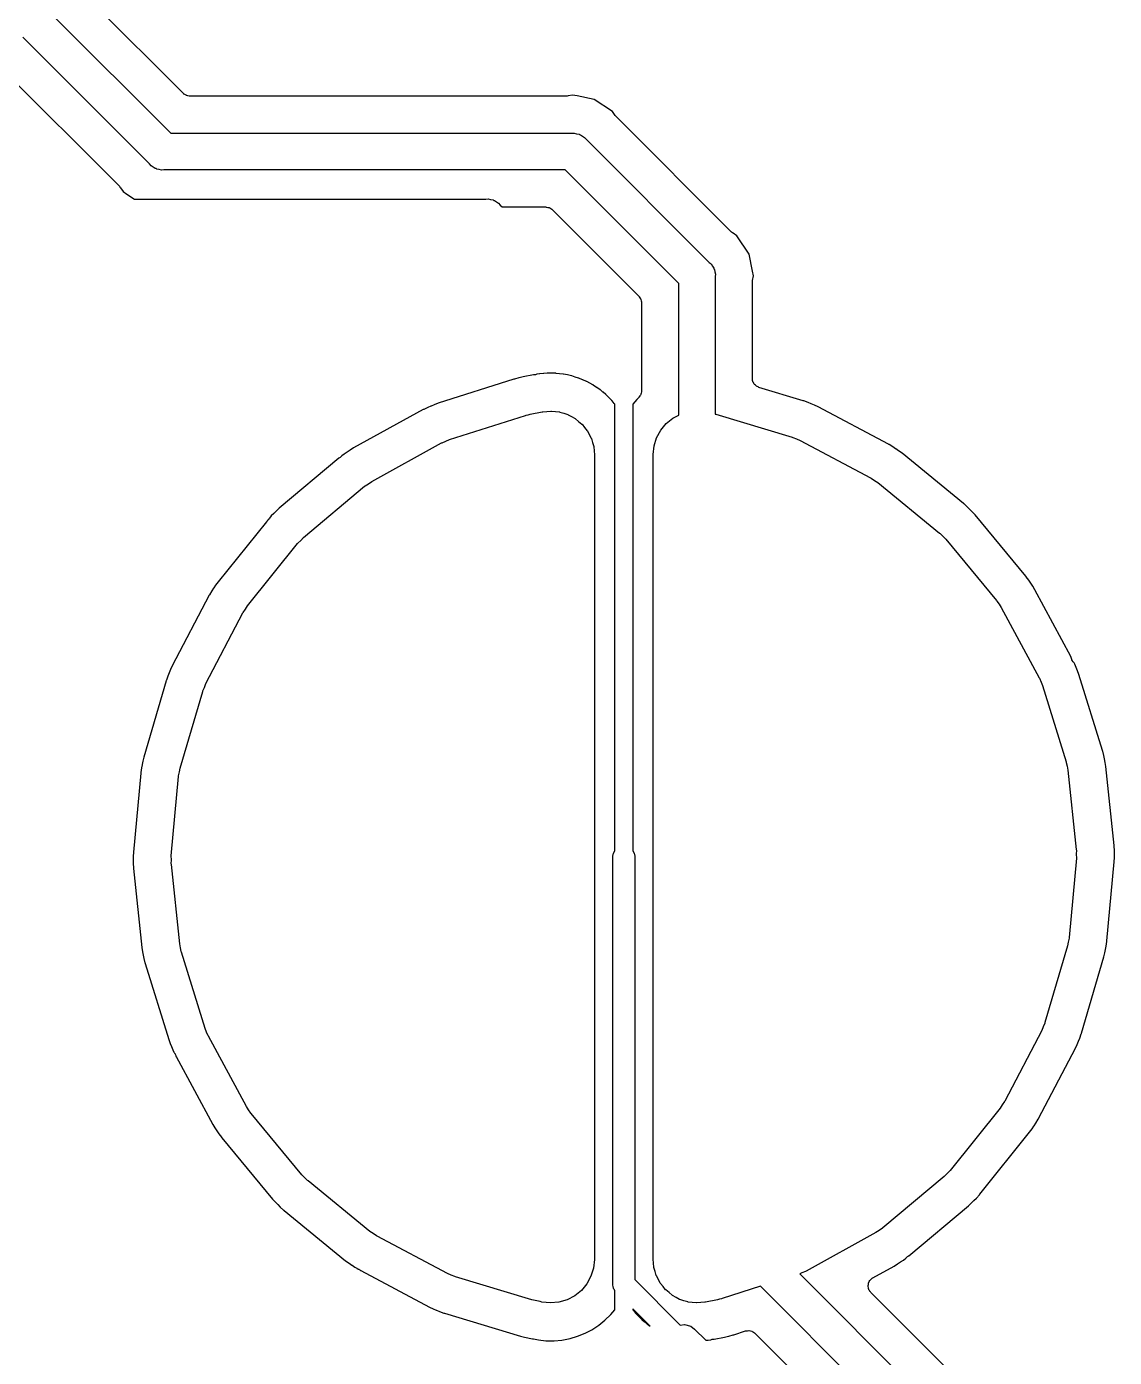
# Model space of a CAD drawing. Extents: x 40 to 174, y -137 to -40.
# Drawn here: x 121.53 to 136.41, y -114 to -95.79 of the extents above; entities that cross this region are included whole.
import ezdxf

# ---------------------------------------------------------------- set-up
doc = ezdxf.new("R2010")
doc.units = 0
doc.header["$MEASUREMENT"] = 0
doc.layers.add('BLACK', color=7, linetype='CONTINUOUS')

msp = doc.modelspace()

# ---------------------------------------------------------------- linework, layer by layer
at = {"layer": 'BLACK', "linetype": 'CONTINUOUS'}
for p, q in [((123.677, -96.7048), (122.445, -95.4732)), ((121.9, -95.6464), (123.504, -97.25)), ((123.216, -97.6691), (121.481, -95.9345)), ((121.176, -96.3476), (122.802, -97.9744)), ((123.681, -96.708), (123.677, -96.7048)), ((123.685, -96.7123), (123.681, -96.708)), ((123.699, -96.7206), (123.685, -96.7123)), ((123.713, -96.7301), (123.699, -96.7206)), ((123.718, -96.7315), (123.713, -96.7301)), ((123.723, -96.7343), (123.718, -96.7315)), ((123.739, -96.7372), (123.723, -96.7343)), ((123.756, -96.7415), (123.739, -96.7372)), ((123.761, -96.741), (123.756, -96.7415)), ((123.767, -96.742), (123.761, -96.741)), ((128.913, -96.742), (123.767, -96.742)), ((128.925, -96.7398), (128.913, -96.742)), ((128.938, -96.7396), (128.925, -96.7398)), ((129, -96.7272), (128.938, -96.7396)), ((129.062, -96.7396), (129, -96.7272)), ((129.296, -96.786), (129.062, -96.7396)), ((129.062, -96.7396), (129.062, -96.7396)), ((129.546, -96.9535), (129.296, -96.786)), ((129.582, -97.0064), (129.546, -96.9535)), ((129.59, -97.0154), (129.582, -97.0064)), ((129.598, -97.0256), (129.59, -97.0154)), ((131.174, -98.6024), (129.598, -97.0256)), ((123.504, -97.25), (128.989, -97.25)), ((128.989, -97.25), (129.022, -97.2471)), ((129.022, -97.2471), (129.054, -97.2557)), ((129.054, -97.2557), (129.087, -97.2615)), ((129.087, -97.2615), (129.096, -97.267)), ((129.096, -97.267), (129.107, -97.2699)), ((129.107, -97.2699), (129.134, -97.2889)), ((129.134, -97.2889), (129.163, -97.3055)), ((129.163, -97.3055), (129.184, -97.3309)), ((129.184, -97.3309), (130.869, -99.0155)), ((123.237, -97.6945), (123.216, -97.6691)), ((123.266, -97.711), (123.237, -97.6945)), ((123.293, -97.7301), (123.266, -97.711)), ((123.304, -97.733), (123.293, -97.7301)), ((123.313, -97.7385), (123.304, -97.733)), ((123.346, -97.7443), (123.313, -97.7385)), ((123.378, -97.7529), (123.346, -97.7443)), ((123.411, -97.75), (123.378, -97.7529)), ((128.896, -97.75), (123.411, -97.75)), ((130.45, -99.3036), (128.896, -97.75)), ((122.802, -97.9744), (122.81, -97.9846)), ((122.81, -97.9846), (122.818, -97.9936)), ((122.818, -97.9936), (122.854, -98.0465)), ((122.854, -98.0465), (122.906, -98.0818)), ((122.906, -98.0818), (122.906, -98.0818)), ((122.906, -98.0818), (123.008, -98.1497)), ((123.008, -98.1497), (123.008, -98.1497)), ((123.008, -98.1497), (123.008, -98.15)), ((123.008, -98.15), (127.814, -98.15)), ((127.814, -98.15), (127.847, -98.1471)), ((127.847, -98.1471), (127.879, -98.1557)), ((127.879, -98.1557), (127.912, -98.1615)), ((127.912, -98.1615), (127.921, -98.167)), ((127.921, -98.167), (127.932, -98.1699)), ((127.932, -98.1699), (127.959, -98.1889)), ((127.959, -98.1889), (127.988, -98.2055)), ((127.988, -98.2055), (128.009, -98.2309)), ((128.009, -98.2309), (128.037, -98.258)), ((128.037, -98.258), (128.633, -98.258)), ((128.633, -98.258), (128.639, -98.259)), ((128.639, -98.259), (128.644, -98.2585)), ((128.644, -98.2585), (128.661, -98.2628)), ((128.661, -98.2628), (128.677, -98.2657)), ((128.677, -98.2657), (128.682, -98.2685)), ((128.682, -98.2685), (128.687, -98.2699)), ((128.687, -98.2699), (128.701, -98.2794)), ((128.701, -98.2794), (128.715, -98.2877)), ((128.715, -98.2877), (128.719, -98.292)), ((128.719, -98.292), (128.723, -98.2952)), ((128.723, -98.2952), (129.905, -99.4768)), ((131.185, -98.6095), (131.174, -98.6024)), ((131.194, -98.6182), (131.185, -98.6095)), ((131.246, -98.6535), (131.194, -98.6182)), ((131.414, -98.9042), (131.246, -98.6535)), ((130.869, -99.0155), (130.894, -99.0368)), ((131.46, -99.1376), (131.414, -98.9042)), ((130.894, -99.0368), (130.911, -99.0655)), ((130.911, -99.0655), (130.93, -99.0927)), ((130.93, -99.0927), (130.933, -99.1035)), ((130.933, -99.1035), (130.939, -99.1132)), ((130.939, -99.1132), (130.944, -99.1458)), ((130.944, -99.1458), (130.953, -99.1779)), ((130.953, -99.1779), (130.95, -99.2109)), ((130.95, -99.2109), (130.95, -101.09)), ((131.473, -99.2), (131.46, -99.1376)), ((131.46, -99.1376), (131.46, -99.1376)), ((131.46, -99.2624), (131.473, -99.2)), ((130.45, -101.107), (130.45, -99.3036)), ((131.458, -99.2872), (131.46, -99.2749)), ((131.458, -100.605), (131.458, -99.2872)), ((131.46, -99.2749), (131.46, -99.2624)), ((129.905, -99.4768), (129.908, -99.4814)), ((129.908, -99.4814), (129.912, -99.4849)), ((129.912, -99.4849), (129.921, -99.4993)), ((129.921, -99.4993), (129.93, -99.5129)), ((129.93, -99.5129), (129.932, -99.5183)), ((129.932, -99.5183), (129.934, -99.5231)), ((129.934, -99.5231), (129.937, -99.5395)), ((129.937, -99.5395), (129.942, -99.5555)), ((129.942, -99.5555), (129.941, -99.5611)), ((129.941, -99.5611), (129.942, -99.5666)), ((129.942, -99.5666), (129.942, -100.775)), ((128.198, -100.614), (127.161, -100.943)), ((128.202, -100.613), (128.198, -100.614)), ((128.207, -100.612), (128.202, -100.613)), ((128.265, -100.597), (128.207, -100.612)), ((128.268, -100.596), (128.265, -100.597)), ((128.265, -100.597), (128.265, -100.597)), ((128.269, -100.596), (128.268, -100.596)), ((128.268, -100.596), (128.268, -100.596)), ((128.324, -100.582), (128.269, -100.596)), ((128.466, -100.554), (128.324, -100.582)), ((128.469, -100.555), (128.466, -100.554)), ((128.48, -100.553), (128.469, -100.555)), ((128.491, -100.552), (128.48, -100.553)), ((128.502, -100.548), (128.491, -100.552)), ((128.491, -100.552), (128.491, -100.552)), ((128.512, -100.546), (128.502, -100.548)), ((128.513, -100.546), (128.512, -100.546)), ((128.512, -100.546), (128.512, -100.546)), ((128.512, -100.546), (128.512, -100.546)), ((128.546, -100.542), (128.513, -100.546)), ((128.552, -100.541), (128.546, -100.542)), ((128.546, -100.542), (128.546, -100.542)), ((128.546, -100.542), (128.546, -100.542)), ((128.603, -100.537), (128.552, -100.541)), ((128.604, -100.537), (128.603, -100.537)), ((128.603, -100.537), (128.603, -100.537)), ((128.651, -100.532), (128.604, -100.537)), ((128.652, -100.532), (128.651, -100.532)), ((128.654, -100.532), (128.652, -100.532)), ((128.655, -100.532), (128.654, -100.532)), ((128.712, -100.533), (128.655, -100.532)), ((128.713, -100.533), (128.712, -100.533)), ((128.712, -100.533), (128.712, -100.533)), ((128.769, -100.533), (128.713, -100.533)), ((128.771, -100.533), (128.769, -100.533)), ((128.772, -100.534), (128.771, -100.533)), ((128.773, -100.534), (128.772, -100.534)), ((128.821, -100.539), (128.773, -100.534)), ((128.822, -100.539), (128.821, -100.539)), ((128.821, -100.539), (128.821, -100.539)), ((128.869, -100.544), (128.822, -100.539)), ((128.87, -100.544), (128.869, -100.544)), ((128.872, -100.544), (128.87, -100.544)), ((128.873, -100.544), (128.872, -100.544)), ((128.929, -100.556), (128.873, -100.544)), ((128.93, -100.556), (128.929, -100.556)), ((128.929, -100.556), (128.929, -100.556)), ((128.985, -100.568), (128.93, -100.556)), ((128.986, -100.568), (128.985, -100.568)), ((128.988, -100.569), (128.986, -100.568)), ((128.989, -100.569), (128.988, -100.569)), ((129.034, -100.584), (128.989, -100.569)), ((129.035, -100.584), (129.034, -100.584)), ((129.08, -100.598), (129.035, -100.584)), ((129.035, -100.584), (129.035, -100.584)), ((129.082, -100.598), (129.08, -100.598)), ((129.083, -100.599), (129.082, -100.598)), ((129.085, -100.599), (129.083, -100.599)), ((129.137, -100.621), (129.085, -100.599)), ((129.137, -100.622), (129.137, -100.621)), ((129.138, -100.622), (129.137, -100.622)), ((129.189, -100.644), (129.138, -100.622)), ((129.191, -100.644), (129.189, -100.644)), ((129.192, -100.645), (129.191, -100.644)), ((129.193, -100.646), (129.192, -100.645)), ((129.235, -100.669), (129.193, -100.646)), ((129.236, -100.669), (129.235, -100.669)), ((129.235, -100.669), (129.235, -100.669)), ((129.278, -100.692), (129.236, -100.669)), ((131.461, -100.619), (131.458, -100.605)), ((131.461, -100.634), (131.461, -100.619)), ((131.464, -100.641), (131.461, -100.634)), ((131.466, -100.648), (131.464, -100.641)), ((131.473, -100.661), (131.466, -100.648)), ((131.479, -100.674), (131.473, -100.661)), ((129.279, -100.692), (129.278, -100.692)), ((129.28, -100.693), (129.279, -100.692)), ((129.282, -100.694), (129.28, -100.693)), ((129.328, -100.726), (129.282, -100.694)), ((129.329, -100.726), (129.328, -100.726)), ((129.328, -100.726), (129.328, -100.726)), ((129.375, -100.758), (129.329, -100.726)), ((129.377, -100.759), (129.375, -100.758)), ((129.378, -100.76), (129.377, -100.759)), ((129.379, -100.761), (129.378, -100.76)), ((129.415, -100.791), (129.379, -100.761)), ((129.416, -100.792), (129.415, -100.791)), ((129.453, -100.822), (129.416, -100.792)), ((129.416, -100.792), (129.416, -100.792)), ((129.453, -100.823), (129.453, -100.822)), ((129.455, -100.824), (129.453, -100.823)), ((129.456, -100.825), (129.455, -100.824)), ((129.495, -100.865), (129.456, -100.825)), ((129.92, -100.843), (129.912, -100.857)), ((129.93, -100.83), (129.92, -100.843)), ((129.931, -100.824), (129.93, -100.83)), ((129.934, -100.818), (129.931, -100.824)), ((129.937, -100.803), (129.934, -100.818)), ((129.941, -100.787), (129.937, -100.803)), ((129.942, -100.775), (129.941, -100.781)), ((129.941, -100.781), (129.941, -100.787)), ((131.484, -100.68), (131.479, -100.674)), ((131.488, -100.686), (131.484, -100.68)), ((131.499, -100.696), (131.488, -100.686)), ((131.509, -100.706), (131.499, -100.696)), ((131.516, -100.71), (131.509, -100.706)), ((131.522, -100.715), (131.516, -100.71)), ((131.535, -100.72), (131.522, -100.715)), ((131.548, -100.726), (131.535, -100.72)), ((132.154, -100.909), (131.548, -100.726)), ((126.957, -101.03), (126.004, -101.554)), ((126.961, -101.028), (126.957, -101.03)), ((126.965, -101.026), (126.961, -101.028)), ((127.02, -101), (126.965, -101.026)), ((127.063, -100.982), (127.02, -101)), ((127.064, -100.982), (127.063, -100.982)), ((127.065, -100.981), (127.064, -100.982)), ((127.108, -100.963), (127.065, -100.981)), ((127.161, -100.943), (127.108, -100.963)), ((129.496, -100.865), (129.495, -100.865)), ((129.496, -100.866), (129.496, -100.865)), ((129.536, -100.906), (129.496, -100.866)), ((129.537, -100.908), (129.536, -100.906)), ((129.538, -100.909), (129.537, -100.908)), ((129.539, -100.91), (129.538, -100.909)), ((129.568, -100.947), (129.539, -100.91)), ((129.569, -100.947), (129.568, -100.947)), ((129.575, -100.955), (129.569, -100.947)), ((129.569, -100.947), (129.569, -100.947)), ((129.575, -107.067), (129.575, -100.955)), ((129.878, -100.892), (129.825, -100.954)), ((129.825, -100.954), (129.825, -107.067)), ((129.904, -100.866), (129.878, -100.892)), ((129.907, -100.861), (129.904, -100.866)), ((129.912, -100.857), (129.907, -100.861)), ((132.157, -100.91), (132.154, -100.909)), ((132.162, -100.911), (132.157, -100.91)), ((132.219, -100.932), (132.162, -100.911)), ((132.262, -100.951), (132.219, -100.932)), ((132.263, -100.951), (132.262, -100.951)), ((132.264, -100.952), (132.263, -100.951)), ((132.307, -100.969), (132.264, -100.952)), ((132.358, -100.994), (132.307, -100.969)), ((133.319, -101.504), (132.358, -100.994)), ((127.316, -101.44), (128.356, -101.11)), ((128.356, -101.11), (128.364, -101.108)), ((128.364, -101.108), (128.393, -101.102)), ((128.393, -101.102), (128.421, -101.093)), ((128.421, -101.093), (128.584, -101.061)), ((128.584, -101.061), (128.587, -101.061)), ((128.587, -101.061), (128.588, -101.061)), ((128.588, -101.061), (128.592, -101.06)), ((128.588, -101.061), (128.588, -101.061)), ((128.592, -101.06), (128.648, -101.055)), ((128.648, -101.055), (128.704, -101.05)), ((128.704, -101.05), (128.707, -101.05)), ((128.707, -101.05), (128.709, -101.05)), ((128.709, -101.05), (128.765, -101.056)), ((128.765, -101.056), (128.821, -101.062)), ((128.821, -101.062), (128.823, -101.063)), ((128.823, -101.063), (128.825, -101.063)), ((128.825, -101.063), (128.879, -101.08)), ((128.879, -101.08), (128.933, -101.097)), ((128.933, -101.097), (128.935, -101.098)), ((128.935, -101.098), (128.937, -101.099)), ((128.937, -101.099), (128.986, -101.126)), ((128.986, -101.126), (129.036, -101.153)), ((129.036, -101.153), (129.037, -101.154)), ((129.037, -101.154), (129.039, -101.155)), ((129.039, -101.155), (129.082, -101.191)), ((129.082, -101.191), (129.126, -101.227)), ((130.28, -101.221), (130.371, -101.148)), ((130.371, -101.148), (130.45, -101.107)), ((130.95, -101.09), (130.959, -101.092)), ((130.959, -101.092), (132.003, -101.407)), ((129.126, -101.227), (129.127, -101.229)), ((129.127, -101.229), (129.129, -101.231)), ((129.129, -101.231), (129.164, -101.274)), ((129.164, -101.274), (129.2, -101.318)), ((129.2, -101.318), (129.201, -101.32)), ((129.201, -101.32), (129.202, -101.322)), ((129.202, -101.322), (129.228, -101.372)), ((129.228, -101.372), (129.255, -101.421)), ((130.149, -101.414), (130.205, -101.311)), ((130.205, -101.311), (130.28, -101.221)), ((126.004, -101.554), (125.956, -101.584)), ((126.252, -102.012), (127.208, -101.486)), ((127.208, -101.486), (127.216, -101.482)), ((127.216, -101.482), (127.266, -101.462)), ((127.266, -101.462), (127.316, -101.44)), ((129.255, -101.421), (129.255, -101.424)), ((129.255, -101.424), (129.256, -101.426)), ((129.256, -101.426), (129.272, -101.479)), ((129.272, -101.479), (129.289, -101.533)), ((129.289, -101.533), (129.289, -101.536)), ((129.289, -101.536), (129.289, -101.538)), ((129.289, -101.538), (129.295, -101.594)), ((130.1, -101.642), (130.113, -101.525)), ((130.113, -101.525), (130.149, -101.414)), ((132.003, -101.407), (132.011, -101.41)), ((132.011, -101.41), (132.061, -101.431)), ((132.061, -101.431), (132.111, -101.452)), ((132.111, -101.452), (133.075, -101.964)), ((133.322, -101.506), (133.319, -101.504)), ((133.327, -101.508), (133.322, -101.506)), ((133.379, -101.54), (133.327, -101.508)), ((133.417, -101.566), (133.379, -101.54)), ((133.418, -101.567), (133.417, -101.566)), ((133.419, -101.567), (133.418, -101.567)), ((133.458, -101.593), (133.419, -101.567)), ((125.802, -101.696), (124.988, -102.379)), ((125.805, -101.695), (125.802, -101.696)), ((125.813, -101.688), (125.805, -101.695)), ((125.822, -101.683), (125.813, -101.688)), ((125.825, -101.68), (125.822, -101.683)), ((125.833, -101.671), (125.825, -101.68)), ((125.842, -101.664), (125.833, -101.671)), ((125.877, -101.637), (125.842, -101.663)), ((125.842, -101.663), (125.842, -101.664)), ((125.916, -101.612), (125.877, -101.637)), ((125.917, -101.611), (125.916, -101.611)), ((125.916, -101.611), (125.916, -101.612)), ((125.956, -101.584), (125.917, -101.611)), ((129.295, -101.594), (129.3, -101.65)), ((129.3, -101.65), (129.3, -112.65)), ((130.1, -101.65), (130.1, -101.642)), ((130.1, -112.65), (130.1, -101.65)), ((133.504, -101.627), (133.458, -101.593)), ((134.347, -102.315), (133.504, -101.627)), ((125.32, -102.78), (126.156, -102.078)), ((126.156, -102.078), (126.162, -102.073)), ((126.156, -102.078), (126.156, -102.078)), ((126.156, -102.078), (126.156, -102.078)), ((126.162, -102.073), (126.207, -102.043)), ((126.207, -102.043), (126.252, -102.012)), ((133.075, -101.964), (133.082, -101.968)), ((133.082, -101.968), (133.127, -101.999)), ((133.127, -101.999), (133.172, -102.029)), ((133.172, -102.029), (134.018, -102.718)), ((124.879, -102.485), (124.853, -102.513)), ((124.912, -102.452), (124.879, -102.485)), ((124.913, -102.451), (124.912, -102.452)), ((124.912, -102.452), (124.912, -102.452)), ((124.946, -102.418), (124.913, -102.451)), ((124.988, -102.379), (124.946, -102.418)), ((134.35, -102.317), (134.347, -102.315)), ((134.353, -102.32), (134.35, -102.317)), ((134.398, -102.362), (134.353, -102.32)), ((134.431, -102.395), (134.398, -102.362)), ((134.432, -102.395), (134.431, -102.395)), ((134.432, -102.396), (134.432, -102.395)), ((134.465, -102.429), (134.432, -102.396)), ((134.504, -102.471), (134.465, -102.429)), ((135.197, -103.309), (134.504, -102.471)), ((124.812, -102.563), (124.151, -103.385)), ((124.813, -102.561), (124.812, -102.563)), ((124.821, -102.557), (124.813, -102.561)), ((124.829, -102.547), (124.821, -102.557)), ((124.839, -102.538), (124.829, -102.547)), ((124.841, -102.535), (124.839, -102.538)), ((124.845, -102.527), (124.841, -102.535)), ((124.847, -102.524), (124.845, -102.527)), ((124.851, -102.519), (124.847, -102.524)), ((124.853, -102.513), (124.851, -102.519)), ((125.243, -102.857), (125.282, -102.818)), ((125.282, -102.818), (125.32, -102.78)), ((134.018, -102.718), (134.024, -102.723)), ((134.024, -102.723), (134.062, -102.762)), ((134.062, -102.762), (134.101, -102.801)), ((134.101, -102.801), (134.796, -103.641)), ((124.554, -103.714), (125.238, -102.863)), ((125.238, -102.863), (125.243, -102.857)), ((125.238, -102.863), (125.238, -102.863)), ((125.238, -102.863), (125.238, -102.863)), ((124.151, -103.385), (124.117, -103.431)), ((135.2, -103.312), (135.197, -103.309)), ((135.203, -103.316), (135.2, -103.312)), ((135.239, -103.365), (135.203, -103.316)), ((135.265, -103.404), (135.239, -103.365)), ((124.029, -103.57), (123.525, -104.535)), ((124.031, -103.567), (124.029, -103.57)), ((124.029, -103.57), (124.029, -103.57)), ((124.033, -103.563), (124.031, -103.567)), ((124.065, -103.51), (124.033, -103.563)), ((124.091, -103.472), (124.065, -103.51)), ((124.092, -103.47), (124.091, -103.471)), ((124.091, -103.471), (124.091, -103.472)), ((124.117, -103.431), (124.092, -103.47)), ((135.265, -103.405), (135.265, -103.404)), ((135.266, -103.406), (135.265, -103.405)), ((135.292, -103.445), (135.266, -103.406)), ((135.321, -103.493), (135.292, -103.445)), ((135.814, -104.405), (135.321, -103.493)), ((124.494, -103.804), (124.525, -103.759)), ((124.525, -103.759), (124.554, -103.714)), ((134.796, -103.641), (134.802, -103.648)), ((134.802, -103.648), (134.832, -103.693)), ((134.832, -103.693), (134.862, -103.738)), ((134.862, -103.738), (135.381, -104.698)), ((123.985, -104.778), (124.49, -103.811)), ((124.49, -103.811), (124.494, -103.804)), ((135.814, -104.408), (135.814, -104.405)), ((135.818, -104.422), (135.814, -104.408)), ((135.82, -104.436), (135.818, -104.422)), ((135.821, -104.439), (135.82, -104.436)), ((135.824, -104.443), (135.821, -104.439)), ((135.821, -104.439), (135.821, -104.439)), ((135.826, -104.45), (135.824, -104.443)), ((135.828, -104.454), (135.826, -104.45)), ((135.836, -104.465), (135.828, -104.454)), ((135.842, -104.478), (135.836, -104.465)), ((135.848, -104.483), (135.842, -104.478)), ((135.853, -104.49), (135.848, -104.483)), ((135.86, -104.495), (135.853, -104.49)), ((123.465, -104.674), (123.444, -104.732)), ((123.483, -104.631), (123.465, -104.674)), ((123.484, -104.63), (123.483, -104.63)), ((123.483, -104.63), (123.483, -104.631)), ((123.501, -104.586), (123.484, -104.63)), ((123.525, -104.535), (123.501, -104.586)), ((135.869, -104.513), (135.86, -104.495)), ((135.886, -104.557), (135.869, -104.513)), ((135.887, -104.557), (135.886, -104.557)), ((135.887, -104.558), (135.887, -104.557)), ((135.905, -104.601), (135.887, -104.558)), ((135.924, -104.655), (135.905, -104.601)), ((136.246, -105.694), (135.924, -104.655)), ((123.442, -104.74), (123.135, -105.784)), ((123.443, -104.736), (123.442, -104.74)), ((123.444, -104.732), (123.443, -104.736)), ((123.944, -104.879), (123.965, -104.829)), ((123.965, -104.829), (123.985, -104.778)), ((135.381, -104.698), (135.381, -104.698)), ((135.381, -104.698), (135.381, -104.698)), ((135.381, -104.698), (135.385, -104.705)), ((135.385, -104.705), (135.405, -104.756)), ((135.405, -104.756), (135.426, -104.806)), ((135.426, -104.806), (135.749, -105.848)), ((123.633, -105.934), (123.941, -104.887)), ((123.941, -104.887), (123.944, -104.879)), ((136.247, -105.698), (136.246, -105.694)), ((136.249, -105.702), (136.247, -105.698)), ((136.263, -105.762), (136.249, -105.702)), ((136.272, -105.807), (136.263, -105.762)), ((123.103, -105.932), (123.094, -105.993)), ((123.112, -105.887), (123.103, -105.932)), ((123.113, -105.885), (123.112, -105.886)), ((123.112, -105.886), (123.112, -105.887)), ((123.121, -105.839), (123.113, -105.885)), ((123.135, -105.784), (123.121, -105.839)), ((123.623, -105.987), (123.633, -105.934)), ((135.749, -105.848), (135.751, -105.856)), ((135.751, -105.856), (135.762, -105.909)), ((135.762, -105.909), (135.773, -105.963)), ((136.272, -105.808), (136.272, -105.807)), ((136.272, -105.809), (136.272, -105.808)), ((136.282, -105.855), (136.272, -105.809)), ((136.291, -105.911), (136.282, -105.855)), ((136.404, -106.993), (136.291, -105.911)), ((123.093, -106.002), (122.994, -107.085)), ((123.094, -105.993), (123.093, -105.998)), ((123.093, -105.998), (123.093, -106.002)), ((123.512, -107.135), (123.611, -106.049)), ((123.611, -106.049), (123.612, -106.04)), ((123.612, -106.04), (123.623, -105.987)), ((135.773, -105.963), (135.887, -107.048)), ((136.405, -106.997), (136.404, -106.993)), ((136.405, -107.002), (136.405, -106.997)), ((136.408, -107.063), (136.405, -107.002)), ((122.994, -107.085), (122.992, -107.142)), ((122.992, -107.142), (122.992, -107.189)), ((122.992, -107.189), (122.992, -107.19)), ((122.992, -107.19), (122.992, -107.19)), ((122.992, -107.19), (122.992, -107.237)), ((123.513, -107.19), (123.512, -107.135)), ((123.512, -107.244), (123.513, -107.19)), ((129.55, -107.137), (129.557, -107.098)), ((129.55, -112.987), (129.55, -107.137)), ((129.557, -107.098), (129.575, -107.067)), ((129.825, -107.067), (129.843, -107.098)), ((129.843, -107.098), (129.85, -107.137)), ((129.85, -107.137), (129.85, -112.931)), ((135.888, -107.165), (135.789, -108.251)), ((135.887, -107.048), (135.888, -107.056)), ((135.888, -107.056), (135.887, -107.11)), ((135.887, -107.11), (135.888, -107.165)), ((136.307, -108.298), (136.406, -107.215)), ((136.406, -107.215), (136.408, -107.158)), ((136.408, -107.11), (136.408, -107.063)), ((136.408, -107.111), (136.408, -107.11)), ((136.408, -107.11), (136.408, -107.11)), ((136.408, -107.158), (136.408, -107.111)), ((122.992, -107.237), (122.995, -107.298)), ((122.995, -107.298), (122.995, -107.303)), ((122.995, -107.303), (122.996, -107.307)), ((122.996, -107.307), (123.109, -108.389)), ((123.513, -107.252), (123.512, -107.244)), ((123.627, -108.337), (123.513, -107.252)), ((135.777, -108.313), (135.767, -108.366)), ((135.788, -108.26), (135.777, -108.313)), ((135.789, -108.251), (135.788, -108.26)), ((136.297, -108.368), (136.306, -108.307)), ((136.306, -108.307), (136.307, -108.302)), ((136.307, -108.302), (136.307, -108.298)), ((123.109, -108.389), (123.118, -108.445)), ((123.118, -108.445), (123.128, -108.491)), ((123.128, -108.491), (123.128, -108.492)), ((123.128, -108.492), (123.128, -108.493)), ((123.128, -108.493), (123.137, -108.538)), ((123.638, -108.391), (123.627, -108.337)), ((123.649, -108.444), (123.638, -108.391)), ((123.651, -108.452), (123.649, -108.444)), ((123.974, -109.494), (123.651, -108.452)), ((135.767, -108.366), (135.459, -109.413)), ((136.265, -108.516), (136.279, -108.461)), ((136.279, -108.461), (136.287, -108.415)), ((136.287, -108.415), (136.288, -108.414)), ((136.288, -108.413), (136.297, -108.368)), ((136.288, -108.414), (136.288, -108.413)), ((123.137, -108.538), (123.151, -108.598)), ((123.151, -108.598), (123.153, -108.602)), ((123.153, -108.602), (123.154, -108.606)), ((123.154, -108.606), (123.476, -109.645)), ((135.958, -109.56), (136.265, -108.516)), ((123.995, -109.544), (123.974, -109.494)), ((124.015, -109.595), (123.995, -109.544)), ((135.415, -109.522), (134.91, -110.489)), ((135.435, -109.471), (135.415, -109.522)), ((135.456, -109.421), (135.435, -109.471)), ((135.459, -109.413), (135.456, -109.421)), ((135.935, -109.626), (135.956, -109.568)), ((135.956, -109.568), (135.957, -109.564)), ((135.957, -109.564), (135.958, -109.56)), ((123.476, -109.645), (123.495, -109.699)), ((123.495, -109.699), (123.513, -109.742)), ((123.513, -109.742), (123.513, -109.743)), ((123.513, -109.743), (123.514, -109.743)), ((123.514, -109.743), (123.531, -109.787)), ((124.019, -109.602), (124.015, -109.595)), ((124.538, -110.562), (124.019, -109.602)), ((124.019, -109.602), (124.019, -109.602)), ((124.019, -109.602), (124.019, -109.602)), ((135.371, -110.729), (135.875, -109.765)), ((135.875, -109.765), (135.899, -109.714)), ((135.899, -109.714), (135.916, -109.67)), ((135.916, -109.67), (135.917, -109.67)), ((135.917, -109.669), (135.935, -109.626)), ((135.917, -109.67), (135.917, -109.669)), ((123.531, -109.787), (123.547, -109.821)), ((123.547, -109.821), (123.552, -109.825)), ((123.552, -109.825), (123.557, -109.834)), ((123.557, -109.834), (123.563, -109.841)), ((123.563, -109.841), (123.565, -109.845)), ((123.565, -109.845), (123.569, -109.857)), ((123.569, -109.857), (123.575, -109.867)), ((123.575, -109.867), (123.576, -109.877)), ((123.576, -109.877), (123.577, -109.878)), ((123.577, -109.878), (124.079, -110.807)), ((134.906, -110.496), (134.875, -110.541)), ((134.91, -110.489), (134.906, -110.496)), ((124.568, -110.607), (124.538, -110.562)), ((124.598, -110.652), (124.568, -110.607)), ((124.604, -110.659), (124.598, -110.652)), ((125.299, -111.499), (124.604, -110.659)), ((134.846, -110.586), (134.162, -111.437)), ((134.875, -110.541), (134.846, -110.586)), ((124.079, -110.807), (124.108, -110.855)), ((124.108, -110.855), (124.134, -110.894)), ((135.283, -110.869), (135.308, -110.83)), ((135.308, -110.83), (135.309, -110.829)), ((135.309, -110.828), (135.335, -110.79)), ((135.309, -110.829), (135.309, -110.828)), ((135.335, -110.79), (135.367, -110.737)), ((135.367, -110.737), (135.369, -110.733)), ((135.369, -110.733), (135.371, -110.729)), ((124.134, -110.894), (124.135, -110.895)), ((124.135, -110.895), (124.135, -110.896)), ((124.135, -110.896), (124.161, -110.935)), ((124.161, -110.935), (124.197, -110.984)), ((124.197, -110.984), (124.2, -110.988)), ((124.2, -110.988), (124.203, -110.991)), ((124.203, -110.991), (124.896, -111.829)), ((134.568, -111.763), (135.249, -110.915)), ((135.249, -110.915), (135.283, -110.869)), ((125.338, -111.538), (125.299, -111.499)), ((125.376, -111.577), (125.338, -111.538)), ((125.382, -111.582), (125.376, -111.577)), ((126.228, -112.271), (125.382, -111.582)), ((134.08, -111.52), (133.244, -112.222)), ((134.118, -111.482), (134.08, -111.52)), ((134.157, -111.443), (134.118, -111.482)), ((134.162, -111.437), (134.157, -111.443)), ((134.521, -111.815), (134.562, -111.77)), ((134.562, -111.77), (134.565, -111.766)), ((134.565, -111.766), (134.568, -111.763)), ((124.896, -111.829), (124.935, -111.871)), ((124.935, -111.871), (124.968, -111.904)), ((124.968, -111.904), (124.968, -111.905)), ((124.968, -111.905), (124.969, -111.905)), ((124.969, -111.905), (125.002, -111.938)), ((125.002, -111.938), (125.047, -111.98)), ((133.598, -112.604), (134.412, -111.921)), ((134.412, -111.921), (134.454, -111.882)), ((134.454, -111.882), (134.487, -111.849)), ((134.487, -111.849), (134.488, -111.848)), ((134.488, -111.848), (134.521, -111.815)), ((134.488, -111.848), (134.488, -111.848)), ((125.047, -111.98), (125.05, -111.983)), ((125.05, -111.983), (125.053, -111.985)), ((125.053, -111.985), (125.896, -112.673)), ((126.273, -112.302), (126.228, -112.271)), ((126.318, -112.332), (126.273, -112.302)), ((133.148, -112.288), (132.192, -112.814)), ((133.193, -112.257), (133.148, -112.288)), ((133.238, -112.227), (133.193, -112.257)), ((133.244, -112.222), (133.238, -112.227)), ((133.244, -112.222), (133.244, -112.222)), ((133.244, -112.222), (133.244, -112.222)), ((126.325, -112.336), (126.318, -112.332)), ((127.289, -112.848), (126.325, -112.336)), ((126.325, -112.336), (126.325, -112.336)), ((126.325, -112.336), (126.325, -112.336)), ((125.896, -112.673), (125.942, -112.707)), ((129.3, -112.658), (129.287, -112.775)), ((129.3, -112.65), (129.3, -112.658)), ((130.105, -112.706), (130.1, -112.65)), ((133.484, -112.688), (133.523, -112.663)), ((133.523, -112.663), (133.558, -112.637)), ((133.558, -112.636), (133.567, -112.629)), ((133.558, -112.637), (133.558, -112.636)), ((133.567, -112.629), (133.575, -112.62)), ((133.575, -112.62), (133.578, -112.617)), ((133.578, -112.617), (133.587, -112.612)), ((133.587, -112.612), (133.595, -112.605)), ((133.595, -112.605), (133.598, -112.604)), ((125.942, -112.707), (125.981, -112.733)), ((125.981, -112.733), (125.982, -112.733)), ((125.982, -112.733), (125.983, -112.733)), ((125.983, -112.733), (126.021, -112.76)), ((126.021, -112.76), (126.048, -112.776)), ((126.048, -112.776), (126.05, -112.778)), ((126.05, -112.778), (126.052, -112.779)), ((126.052, -112.779), (126.059, -112.783)), ((126.059, -112.783), (126.062, -112.785)), ((126.062, -112.785), (126.062, -112.785)), ((126.062, -112.785), (126.067, -112.787)), ((126.067, -112.787), (126.075, -112.789)), ((126.075, -112.789), (126.079, -112.791)), ((126.079, -112.791), (126.089, -112.799)), ((126.089, -112.799), (126.101, -112.805)), ((126.101, -112.805), (126.103, -112.807)), ((126.103, -112.807), (127.042, -113.306)), ((127.339, -112.869), (127.289, -112.848)), ((129.287, -112.775), (129.251, -112.886)), ((130.111, -112.762), (130.105, -112.706)), ((130.111, -112.764), (130.111, -112.762)), ((130.111, -112.767), (130.111, -112.764)), ((130.128, -112.82), (130.111, -112.767)), ((130.144, -112.874), (130.128, -112.82)), ((132.134, -112.838), (132.105, -112.851)), ((132.105, -112.851), (135.454, -116.2)), ((132.184, -112.818), (132.134, -112.838)), ((132.192, -112.814), (132.184, -112.818)), ((133.106, -112.905), (133.396, -112.746)), ((133.396, -112.746), (133.444, -112.716)), ((133.444, -112.716), (133.483, -112.689)), ((133.483, -112.689), (133.484, -112.689)), ((133.484, -112.689), (133.484, -112.688)), ((127.389, -112.89), (127.339, -112.869)), ((127.397, -112.893), (127.389, -112.89)), ((128.441, -113.208), (127.397, -112.893)), ((129.195, -112.989), (129.12, -113.079)), ((129.251, -112.886), (129.195, -112.989)), ((129.548, -113.007), (129.55, -112.987)), ((129.553, -113.026), (129.548, -113.007)), ((129.557, -113.046), (129.553, -113.026)), ((129.56, -113.051), (129.557, -113.046)), ((129.85, -112.931), (130.471, -113.552)), ((130.145, -112.876), (130.144, -112.874)), ((130.145, -112.879), (130.145, -112.876)), ((130.172, -112.928), (130.145, -112.879)), ((130.198, -112.978), (130.172, -112.928)), ((130.199, -112.98), (130.198, -112.978)), ((130.2, -112.982), (130.199, -112.98)), ((130.236, -113.026), (130.2, -112.982)), ((130.271, -113.069), (130.236, -113.026)), ((131.57, -113.023), (131.044, -113.19)), ((135.166, -116.619), (131.57, -113.023)), ((133.041, -113.013), (133.044, -112.998)), ((133.042, -113.02), (133.041, -113.013)), ((133.041, -113.027), (133.042, -113.02)), ((133.045, -113.042), (133.041, -113.027)), ((133.044, -112.998), (133.045, -112.983)), ((133.045, -112.983), (133.048, -112.977)), ((133.047, -113.057), (133.045, -113.042)), ((133.048, -112.977), (133.049, -112.97)), ((133.049, -112.97), (133.057, -112.957)), ((133.057, -112.957), (133.064, -112.943)), ((133.064, -112.943), (133.068, -112.938)), ((133.068, -112.938), (133.072, -112.932)), ((133.072, -112.932), (133.084, -112.923)), ((133.084, -112.923), (133.095, -112.912)), ((133.095, -112.912), (133.101, -112.909)), ((133.101, -112.909), (133.106, -112.905)), ((128.556, -113.231), (128.441, -113.208)), ((128.557, -113.231), (128.556, -113.231)), ((128.579, -113.238), (128.557, -113.231)), ((128.925, -113.206), (128.812, -113.239)), ((129.029, -113.152), (128.925, -113.206)), ((129.12, -113.079), (129.029, -113.152)), ((129.562, -113.058), (129.56, -113.051)), ((129.573, -113.074), (129.562, -113.058)), ((129.575, -113.077), (129.573, -113.074)), ((129.575, -113.346), (129.575, -113.077)), ((130.273, -113.071), (130.271, -113.069)), ((130.274, -113.073), (130.273, -113.071)), ((130.318, -113.109), (130.274, -113.073)), ((130.361, -113.145), (130.318, -113.109)), ((130.363, -113.146), (130.361, -113.145)), ((130.364, -113.147), (130.363, -113.146)), ((130.414, -113.174), (130.364, -113.147)), ((130.463, -113.201), (130.414, -113.174)), ((130.465, -113.202), (130.463, -113.201)), ((130.467, -113.203), (130.465, -113.202)), ((130.521, -113.22), (130.467, -113.203)), ((130.575, -113.237), (130.521, -113.22)), ((130.979, -113.207), (130.816, -113.239)), ((131.007, -113.198), (130.979, -113.207)), ((131.036, -113.192), (131.007, -113.198)), ((131.044, -113.19), (131.036, -113.192)), ((133.051, -113.063), (133.047, -113.057)), ((133.052, -113.07), (133.051, -113.063)), ((133.061, -113.082), (133.052, -113.07)), ((133.069, -113.096), (133.061, -113.082)), ((133.074, -113.1), (133.069, -113.096)), ((133.078, -113.106), (133.074, -113.1)), ((135.627, -115.655), (133.078, -113.106)), ((127.042, -113.306), (127.093, -113.331)), ((127.093, -113.331), (127.136, -113.348)), ((127.136, -113.348), (127.137, -113.349)), ((127.137, -113.349), (127.138, -113.349)), ((127.138, -113.349), (127.181, -113.368)), ((127.181, -113.368), (127.238, -113.389)), ((127.238, -113.389), (127.243, -113.39)), ((127.243, -113.39), (127.246, -113.391)), ((127.246, -113.391), (128.288, -113.706)), ((128.696, -113.25), (128.579, -113.238)), ((128.812, -113.239), (128.696, -113.25)), ((129.441, -113.488), (129.522, -113.408)), ((129.522, -113.408), (129.575, -113.346)), ((130.061, -113.567), (129.825, -113.331)), ((129.825, -113.331), (129.825, -113.345)), ((129.825, -113.345), (129.831, -113.353)), ((129.831, -113.353), (129.831, -113.353)), ((129.831, -113.353), (129.831, -113.353)), ((129.831, -113.353), (129.861, -113.39)), ((129.861, -113.39), (129.862, -113.391)), ((129.862, -113.391), (129.863, -113.393)), ((129.863, -113.393), (129.864, -113.394)), ((129.864, -113.394), (129.904, -113.434)), ((130.577, -113.237), (130.575, -113.237)), ((130.579, -113.238), (130.577, -113.237)), ((130.635, -113.244), (130.579, -113.238)), ((130.691, -113.25), (130.635, -113.244)), ((130.693, -113.25), (130.691, -113.25)), ((130.696, -113.25), (130.693, -113.25)), ((130.752, -113.245), (130.696, -113.25)), ((130.808, -113.24), (130.752, -113.245)), ((130.812, -113.239), (130.808, -113.24)), ((130.813, -113.239), (130.812, -113.239)), ((130.812, -113.239), (130.812, -113.239)), ((130.816, -113.239), (130.813, -113.239)), ((129.264, -113.616), (129.359, -113.554)), ((129.359, -113.554), (129.441, -113.488)), ((129.904, -113.434), (129.904, -113.434)), ((129.904, -113.434), (129.905, -113.435)), ((129.905, -113.435), (129.944, -113.475)), ((129.944, -113.475), (129.945, -113.476)), ((129.945, -113.476), (129.946, -113.477)), ((129.946, -113.477), (129.947, -113.478)), ((129.947, -113.478), (129.984, -113.508)), ((129.984, -113.508), (129.984, -113.508)), ((129.984, -113.508), (129.985, -113.509)), ((129.985, -113.509), (130.021, -113.539)), ((130.021, -113.539), (130.022, -113.54)), ((130.022, -113.54), (130.023, -113.541)), ((130.023, -113.541), (130.025, -113.542)), ((130.025, -113.542), (130.061, -113.567)), ((130.471, -113.552), (130.529, -113.547)), ((130.529, -113.547), (130.614, -113.57)), ((130.614, -113.57), (130.668, -113.608)), ((128.288, -113.706), (128.343, -113.719)), ((128.343, -113.719), (128.449, -113.74)), ((128.449, -113.74), (128.453, -113.741)), ((128.453, -113.741), (128.459, -113.742)), ((128.459, -113.742), (128.466, -113.743)), ((128.466, -113.743), (128.531, -113.756)), ((128.531, -113.756), (128.635, -113.767)), ((128.635, -113.767), (128.749, -113.768)), ((128.749, -113.768), (128.853, -113.758)), ((128.853, -113.758), (128.965, -113.737)), ((128.965, -113.737), (129.066, -113.707)), ((129.066, -113.707), (129.171, -113.665)), ((129.171, -113.665), (129.264, -113.616)), ((130.668, -113.608), (130.821, -113.761)), ((130.821, -113.761), (130.848, -113.759)), ((130.848, -113.759), (130.854, -113.758)), ((130.854, -113.758), (130.887, -113.754)), ((130.854, -113.758), (130.854, -113.758)), ((130.854, -113.758), (130.854, -113.758)), ((130.887, -113.754), (130.888, -113.754)), ((130.888, -113.754), (130.898, -113.752)), ((130.888, -113.754), (130.888, -113.754)), ((130.888, -113.754), (130.888, -113.754)), ((130.898, -113.752), (130.909, -113.748)), ((130.909, -113.748), (130.92, -113.747)), ((130.909, -113.748), (130.909, -113.748)), ((130.92, -113.747), (130.931, -113.745)), ((130.931, -113.745), (130.934, -113.746)), ((130.934, -113.746), (131.076, -113.718)), ((131.076, -113.718), (131.131, -113.704)), ((131.131, -113.704), (131.132, -113.704)), ((131.132, -113.704), (131.135, -113.703)), ((131.132, -113.704), (131.132, -113.704)), ((131.135, -113.703), (131.193, -113.688)), ((131.135, -113.703), (131.135, -113.703)), ((131.193, -113.688), (131.198, -113.687)), ((131.198, -113.687), (131.202, -113.686)), ((131.202, -113.686), (131.365, -113.634)), ((131.365, -113.634), (131.368, -113.634)), ((131.368, -113.634), (131.371, -113.632)), ((131.371, -113.632), (131.39, -113.631)), ((131.39, -113.631), (131.409, -113.628)), ((131.409, -113.628), (131.412, -113.629)), ((131.412, -113.629), (131.415, -113.629)), ((131.415, -113.629), (131.433, -113.634)), ((131.433, -113.634), (131.452, -113.638)), ((131.452, -113.638), (131.454, -113.639)), ((131.454, -113.639), (131.457, -113.64)), ((131.457, -113.64), (131.473, -113.651)), ((131.473, -113.651), (131.489, -113.661)), ((131.489, -113.661), (131.491, -113.664)), ((131.491, -113.664), (131.493, -113.665)), ((131.493, -113.665), (134.752, -116.924))]:
    msp.add_line(p, q, dxfattribs=at)

doc.saveas('drawing.dxf')
